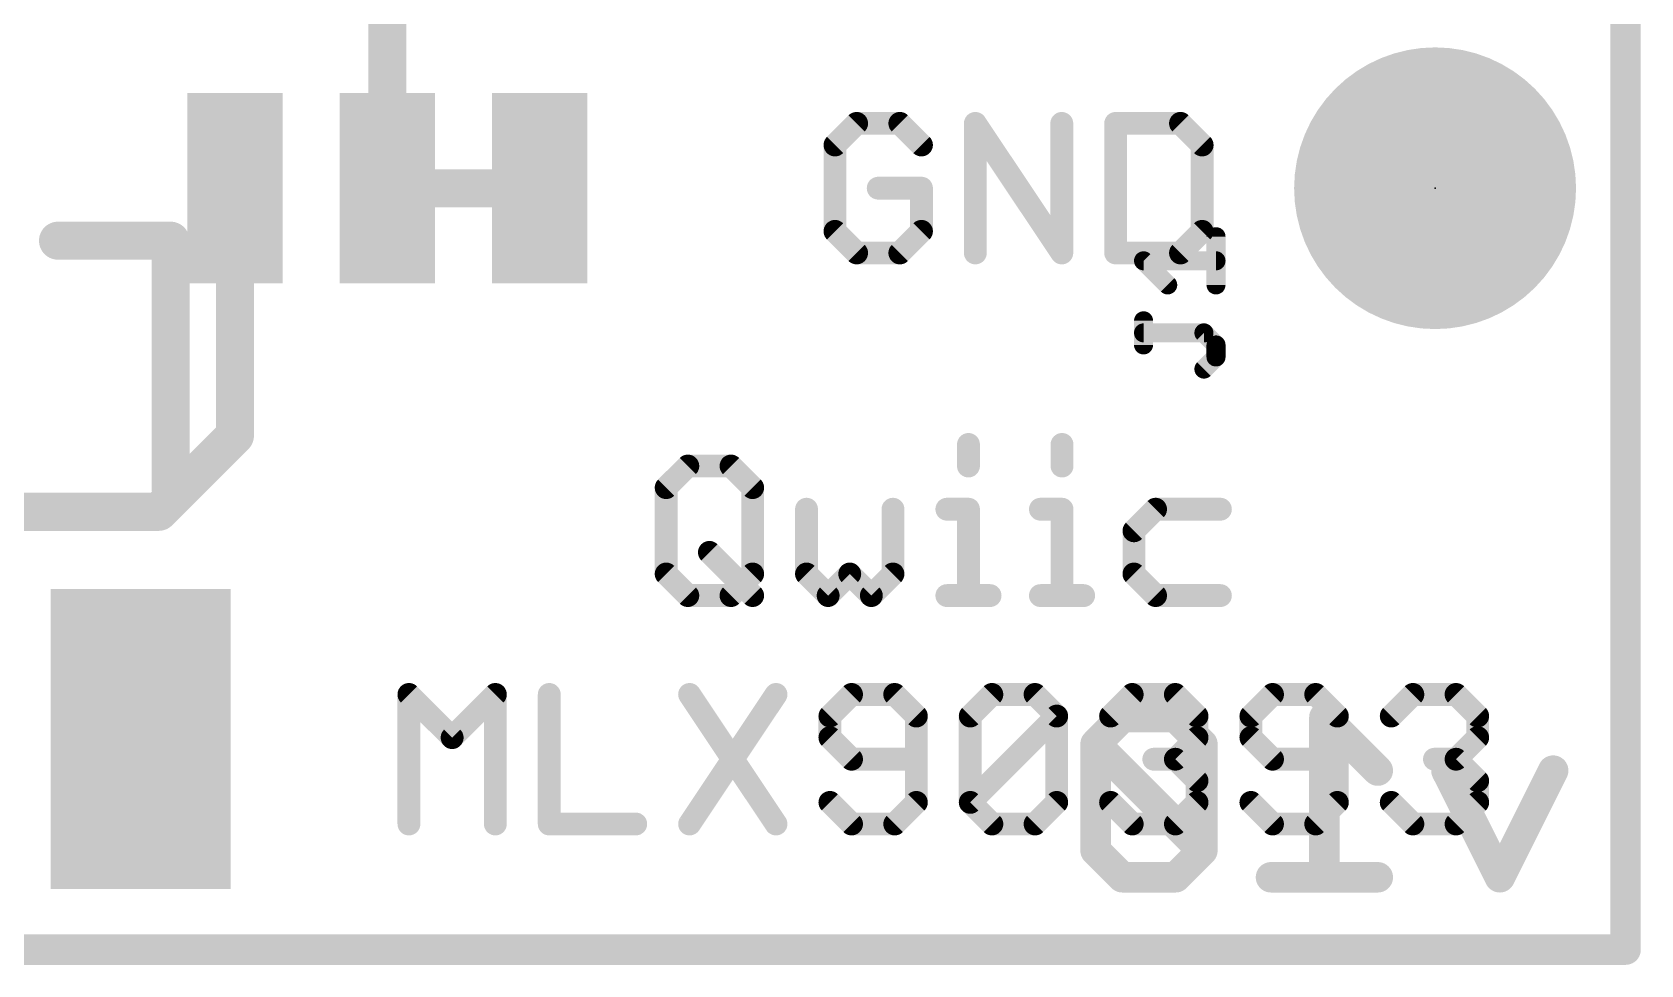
# Model space of a CAD drawing. Extents: x -21 to 25.5, y -12.7 to 25.5.
# Drawn here: x 14.78 to 25.5, y -0.1 to 6.12 of the extents above; entities that cross this region are included whole.
import ezdxf

# ---------------------------------------------------------------- set-up
doc = ezdxf.new("R2010")
doc.units = 0
for name, color, linetype in [('1', 12, 'CONTINUOUS'), ('16', 132, 'CONTINUOUS'), ('17', 110, 'CONTINUOUS'), ('20', 53, 'CONTINUOUS'), ('21', 41, 'CONTINUOUS'), ('23', 53, 'CONTINUOUS'), ('25', 253, 'CONTINUOUS')]:
    doc.layers.add(name, color=color, linetype=linetype)

# ---------------------------------------------------------------- blocks, each defined once
blk = doc.blocks.new('ROUNDP')
at = {"const_width": 0.5}
blk.add_lwpolyline([(0, -0.25, 1), (0, 0.25, 1), (0, -0.25)], format="xyb", dxfattribs=at)
blk = doc.blocks.new('RECT')
blk.add_solid([(-0.5, -0.5), (0.5, -0.5), (-0.5, 0.5), (0.5, 0.5)])

msp = doc.modelspace()

# ---------------------------------------------------------------- linework, layer by layer
at = {"layer": '1', "const_width": 0.2032}
for points in [[(25.4, 0), (25.4, 25.4)], [(0, 0), (25.4, 0)]]:
    msp.add_lwpolyline(points, dxfattribs=at)
at = {"layer": '1', "const_width": 0.1016}
for points in [[(25.3492, 0, 1), (25.4508, 0)], [(25.4, -0.0508, 1), (25.4, 0.0508)]]:
    msp.add_lwpolyline(points, format="xyb", dxfattribs=at)
at = {"layer": '16'}
for points, const_width in [([(25.4, 0), (25.4, 25.4)], 0.2032), ([(17.145, 5.08), (17.145, 6.35)], 0.254), ([(16.129, 5.08), (16.129, 3.429)], 0.254), ([(17.145, 5.08), (18.161, 5.08)], 0.254), ([(17.145, 5.08), (18.161, 5.08)], 0.254), ([(18.161, 5.08), (18.288, 5.08)], 0.254), ([(18.288, 5.08), (18.161, 4.953)], 0.254), ([(16.129, 3.429), (15.621, 2.921)], 0.254), ([(15.621, 2.921), (7.747, 2.921)], 0.254), ([(22.0448, 1.5503), (21.8668, 1.3724)], 0.2032), ([(22.4007, 1.5503), (22.0448, 1.5503)], 0.2032), ([(22.5786, 1.3724), (22.4007, 1.5503)], 0.2032), ([(23.748, 1.1944), (23.3921, 1.5503)], 0.2032), ([(23.3921, 1.5503), (23.3921, 0.4826)], 0.2032), ([(21.8668, 1.3724), (21.8668, 0.6606)], 0.2032), ([(22.5786, 0.6606), (21.8668, 1.3724)], 0.2032), ([(22.5786, 0.6606), (22.5786, 1.3724)], 0.2032), ([(24.5615, 0.4826), (24.2056, 1.1944)], 0.2032), ([(24.9174, 1.1944), (24.5615, 0.4826)], 0.2032), ([(21.8668, 0.6606), (22.0448, 0.4826)], 0.2032), ([(22.4007, 0.4826), (22.5786, 0.6606)], 0.2032), ([(22.0448, 0.4826), (22.4007, 0.4826)], 0.2032), ([(23.748, 0.4826), (23.0362, 0.4826)], 0.2032), ([(0, 0), (25.4, 0)], 0.2032)]:
    msp.add_lwpolyline(points, dxfattribs=dict(at, const_width=const_width))
for points, const_width in [([(16.1925, 5.08, 1), (16.0655, 5.08)], 0.127), ([(17.145, 5.1435, 1), (17.145, 5.0165)], 0.127), ([(17.145, 5.1435, 1), (17.145, 5.0165)], 0.127), ([(18.161, 5.1435, 1), (18.161, 5.0165)], 0.127), ([(18.161, 5.0165, 1), (18.161, 5.1435)], 0.127), ([(18.161, 5.0165, 1), (18.161, 5.1435)], 0.127), ([(18.3329, 5.0351, 1), (18.2431, 5.1249)], 0.127), ([(18.288, 5.0165, 1), (18.288, 5.1435)], 0.127), ([(17.0815, 5.08, 1), (17.2085, 5.08)], 0.127), ([(18.1161, 4.9979, 1), (18.2059, 4.9081)], 0.127), ([(16.1739, 3.3841, 1), (16.0841, 3.4739)], 0.127), ([(16.0655, 3.429, 1), (16.1925, 3.429)], 0.127), ([(15.5761, 2.9659, 1), (15.6659, 2.8761)], 0.127), ([(15.621, 2.8575, 1), (15.621, 2.9845)], 0.127), ([(22.0448, 1.6011, 1), (22.0448, 1.4995)], 0.1016), ([(22.0807, 1.5144, 1), (22.0088, 1.5862)], 0.1016), ([(22.4366, 1.5862, 1), (22.3647, 1.5144)], 0.1016), ([(22.4007, 1.4995, 1), (22.4007, 1.6011)], 0.1016), ([(23.428, 1.5862, 1), (23.3562, 1.5144)], 0.1016), ([(23.4429, 1.5503, 1), (23.3413, 1.5503)], 0.1016), ([(21.9176, 1.3724, 1), (21.816, 1.3724)], 0.1016), ([(21.9027, 1.4083, 1), (21.8309, 1.3364)], 0.1016), ([(21.8309, 1.4083, 1), (21.9027, 1.3364)], 0.1016), ([(22.6294, 1.3724, 1), (22.5278, 1.3724)], 0.1016), ([(22.5427, 1.3364, 1), (22.6145, 1.4083)], 0.1016), ([(24.251, 1.2171, 1), (24.1602, 1.1717)], 0.1016), ([(24.9628, 1.1717, 1), (24.872, 1.2171)], 0.1016), ([(23.7121, 1.1585, 1), (23.7839, 1.2303)], 0.1016), ([(21.9027, 0.6965, 1), (21.8309, 0.6246)], 0.1016), ([(22.6145, 0.6246, 1), (22.5427, 0.6965)], 0.1016), ([(21.816, 0.6606, 1), (21.9176, 0.6606)], 0.1016), ([(22.5278, 0.6606, 1), (22.6294, 0.6606)], 0.1016), ([(22.5427, 0.6246, 1), (22.6145, 0.6965)], 0.1016), ([(22.0448, 0.5334, 1), (22.0448, 0.4318)], 0.1016), ([(22.0088, 0.4467, 1), (22.0807, 0.5185)], 0.1016), ([(22.3647, 0.5185, 1), (22.4366, 0.4467)], 0.1016), ([(22.4007, 0.4318, 1), (22.4007, 0.5334)], 0.1016), ([(23.0362, 0.5334, 1), (23.0362, 0.4318)], 0.1016), ([(23.748, 0.4318, 1), (23.748, 0.5334)], 0.1016), ([(24.5161, 0.5053, 1), (24.6069, 0.4599)], 0.1016), ([(24.5161, 0.4599, 1), (24.6069, 0.5053)], 0.1016), ([(23.3413, 0.4826, 1), (23.4429, 0.4826)], 0.1016), ([(25.3492, 0, 1), (25.4508, 0)], 0.1016), ([(25.4, -0.0508, 1), (25.4, 0.0508)], 0.1016)]:
    msp.add_lwpolyline(points, format="xyb", dxfattribs=dict(at, const_width=const_width))
at = {"layer": '20', "const_width": 0.2032}
for points in [[(25.4, 25.4), (25.4, 0)], [(25.4, 0), (0, 0)]]:
    msp.add_lwpolyline(points, dxfattribs=at)
at = {"layer": '20', "const_width": 0.1016}
for points in [[(25.3492, 0, 1), (25.4508, 0)], [(25.4, -0.0508, 1), (25.4, 0.0508)]]:
    msp.add_lwpolyline(points, format="xyb", dxfattribs=at)
at = {"layer": '21'}
for points, const_width in [([(20.2737, 5.5125), (20.1296, 5.3685)], 0.1524), ([(20.5618, 5.5125), (20.2737, 5.5125)], 0.1524), ([(20.7059, 5.3685), (20.5618, 5.5125)], 0.1524), ([(21.0652, 4.6482), (21.0652, 5.5125)], 0.1524), ([(21.0652, 5.5125), (21.6414, 4.6482)], 0.1524), ([(21.6414, 4.6482), (21.6414, 5.5125)], 0.1524), ([(22.0007, 5.5125), (22.0007, 4.6482)], 0.1524), ([(22.4329, 5.5125), (22.0007, 5.5125)], 0.1524), ([(22.5769, 5.3685), (22.4329, 5.5125)], 0.1524), ([(20.1296, 5.3685), (20.1296, 4.7923)], 0.1524), ([(22.5769, 4.7923), (22.5769, 5.3685)], 0.1524), ([(20.7059, 5.0804), (20.4178, 5.0804)], 0.1524), ([(20.7059, 4.7923), (20.7059, 5.0804)], 0.1524), ([(14.95, 4.73), (15.7, 4.73)], 0.254), ([(15.7, 4.73), (15.7, 3.08)], 0.254), ([(20.1296, 4.7923), (20.2737, 4.6482)], 0.1524), ([(20.5618, 4.6482), (20.7059, 4.7923)], 0.1524), ([(22.4329, 4.6482), (22.5769, 4.7923)], 0.1524), ([(20.2737, 4.6482), (20.5618, 4.6482)], 0.1524), ([(22.0007, 4.6482), (22.4329, 4.6482)], 0.1524), ([(21.0193, 3.3706), (21.0193, 3.2265)], 0.1524), ([(21.643, 3.3706), (21.643, 3.2265)], 0.1524), ([(19.0042, 3.0825), (19.1483, 3.2265)], 0.1524), ([(19.1483, 3.2265), (19.4364, 3.2265)], 0.1524), ([(19.4364, 3.2265), (19.5805, 3.0825)], 0.1524), ([(19.0042, 2.5063), (19.0042, 3.0825)], 0.1524), ([(19.5805, 3.0825), (19.5805, 2.5063)], 0.1524), ([(19.9398, 2.9384), (19.9398, 2.5063)], 0.1524), ([(20.516, 2.5063), (20.516, 2.9384)], 0.1524), ([(20.8753, 2.9384), (21.0193, 2.9384)], 0.1524), ([(21.0193, 2.9384), (21.0193, 2.3622)], 0.1524), ([(21.499, 2.9384), (21.643, 2.9384)], 0.1524), ([(21.643, 2.9384), (21.643, 2.3622)], 0.1524), ([(22.2667, 2.9384), (22.1226, 2.7944)], 0.1524), ([(22.6989, 2.9384), (22.2667, 2.9384)], 0.1524), ([(22.1226, 2.7944), (22.1226, 2.5063)], 0.1524), ([(19.2924, 2.6503), (19.5805, 2.3622)], 0.1524), ([(19.1483, 2.3622), (19.0042, 2.5063)], 0.1524), ([(19.5805, 2.5063), (19.4364, 2.3622)], 0.1524), ([(19.9398, 2.5063), (20.0838, 2.3622)], 0.1524), ([(20.0838, 2.3622), (20.2279, 2.5063)], 0.1524), ([(20.2279, 2.5063), (20.3719, 2.3622)], 0.1524), ([(20.3719, 2.3622), (20.516, 2.5063)], 0.1524), ([(22.1226, 2.5063), (22.2667, 2.3622)], 0.1524), ([(19.4364, 2.3622), (19.1483, 2.3622)], 0.1524), ([(20.8753, 2.3622), (21.1634, 2.3622)], 0.1524), ([(21.499, 2.3622), (21.7871, 2.3622)], 0.1524), ([(22.2667, 2.3622), (22.6989, 2.3622)], 0.1524), ([(17.2891, 0.8382), (17.2891, 1.7025)], 0.1524), ([(17.2891, 1.7025), (17.5772, 1.4144)], 0.1524), ([(17.5772, 1.4144), (17.8653, 1.7025)], 0.1524), ([(17.8653, 1.7025), (17.8653, 0.8382)], 0.1524), ([(18.2246, 1.7025), (18.2246, 0.8382)], 0.1524), ([(19.1602, 1.7025), (19.7364, 0.8382)], 0.1524), ([(19.7364, 1.7025), (19.1602, 0.8382)], 0.1524), ([(20.2397, 1.7025), (20.0957, 1.5585)], 0.1524), ([(20.5278, 1.7025), (20.2397, 1.7025)], 0.1524), ([(20.6719, 1.5585), (20.5278, 1.7025)], 0.1524), ([(21.0312, 1.5585), (21.1753, 1.7025)], 0.1524), ([(21.1753, 1.7025), (21.4634, 1.7025)], 0.1524), ([(21.4634, 1.7025), (21.6074, 1.5585)], 0.1524), ([(21.9667, 1.5585), (22.1108, 1.7025)], 0.1524), ([(22.1108, 1.7025), (22.3989, 1.7025)], 0.1524), ([(22.3989, 1.7025), (22.5429, 1.5585)], 0.1524), ([(23.0463, 1.7025), (22.9022, 1.5585)], 0.1524), ([(23.3344, 1.7025), (23.0463, 1.7025)], 0.1524), ([(23.4785, 1.5585), (23.3344, 1.7025)], 0.1524), ([(23.8378, 1.5585), (23.9818, 1.7025)], 0.1524), ([(23.9818, 1.7025), (24.2699, 1.7025)], 0.1524), ([(24.2699, 1.7025), (24.414, 1.5585)], 0.1524), ([(20.0957, 1.5585), (20.0957, 1.4144)], 0.1524), ([(20.6719, 0.9823), (20.6719, 1.5585)], 0.1524), ([(21.0312, 0.9823), (21.0312, 1.5585)], 0.1524), ([(21.0312, 0.9823), (21.6074, 1.5585)], 0.1524), ([(21.6074, 1.5585), (21.6074, 0.9823)], 0.1524), ([(22.5429, 1.5585), (22.5429, 1.4144)], 0.1524), ([(22.9022, 1.5585), (22.9022, 1.4144)], 0.1524), ([(23.4785, 0.9823), (23.4785, 1.5585)], 0.1524), ([(24.414, 1.5585), (24.414, 1.4144)], 0.1524), ([(20.0957, 1.4144), (20.2397, 1.2704)], 0.1524), ([(22.5429, 1.4144), (22.3989, 1.2704)], 0.1524), ([(22.9022, 1.4144), (23.0463, 1.2704)], 0.1524), ([(24.414, 1.4144), (24.2699, 1.2704)], 0.1524), ([(20.2397, 1.2704), (20.6719, 1.2704)], 0.1524), ([(22.3989, 1.2704), (22.2548, 1.2704)], 0.1524), ([(22.3989, 1.2704), (22.5429, 1.1263)], 0.1524), ([(23.0463, 1.2704), (23.4785, 1.2704)], 0.1524), ([(24.2699, 1.2704), (24.1259, 1.2704)], 0.1524), ([(24.2699, 1.2704), (24.414, 1.1263)], 0.1524), ([(22.5429, 1.1263), (22.5429, 0.9823)], 0.1524), ([(24.414, 1.1263), (24.414, 0.9823)], 0.1524), ([(20.0957, 0.9823), (20.2397, 0.8382)], 0.1524), ([(20.5278, 0.8382), (20.6719, 0.9823)], 0.1524), ([(21.1753, 0.8382), (21.0312, 0.9823)], 0.1524), ([(21.6074, 0.9823), (21.4634, 0.8382)], 0.1524), ([(22.1108, 0.8382), (21.9667, 0.9823)], 0.1524), ([(22.5429, 0.9823), (22.3989, 0.8382)], 0.1524), ([(22.9022, 0.9823), (23.0463, 0.8382)], 0.1524), ([(23.3344, 0.8382), (23.4785, 0.9823)], 0.1524), ([(23.9818, 0.8382), (23.8378, 0.9823)], 0.1524), ([(24.414, 0.9823), (24.2699, 0.8382)], 0.1524), ([(18.2246, 0.8382), (18.8009, 0.8382)], 0.1524), ([(20.2397, 0.8382), (20.5278, 0.8382)], 0.1524), ([(21.4634, 0.8382), (21.1753, 0.8382)], 0.1524), ([(22.3989, 0.8382), (22.1108, 0.8382)], 0.1524), ([(23.0463, 0.8382), (23.3344, 0.8382)], 0.1524), ([(24.2699, 0.8382), (23.9818, 0.8382)], 0.1524)]:
    msp.add_lwpolyline(points, dxfattribs=dict(at, const_width=const_width))
for points, const_width in [([(20.2737, 5.5506, 1), (20.2737, 5.4744)], 0.0762), ([(20.3006, 5.4856, 1), (20.2468, 5.5395)], 0.0762), ([(20.5888, 5.5395, 1), (20.5349, 5.4856)], 0.0762), ([(20.5618, 5.4744, 1), (20.5618, 5.5506)], 0.0762), ([(21.0969, 5.5337, 1), (21.0335, 5.4914)], 0.0762), ([(21.1033, 5.5125, 1), (21.0271, 5.5125)], 0.0762), ([(21.6795, 5.5125, 1), (21.6033, 5.5125)], 0.0762), ([(22.0388, 5.5125, 1), (21.9626, 5.5125)], 0.0762), ([(22.0007, 5.5506, 1), (22.0007, 5.4744)], 0.0762), ([(22.4598, 5.5395, 1), (22.4059, 5.4856)], 0.0762), ([(22.4329, 5.4744, 1), (22.4329, 5.5506)], 0.0762), ([(20.1677, 5.3685, 1), (20.0915, 5.3685)], 0.0762), ([(20.1027, 5.3954, 1), (20.1566, 5.3415)], 0.0762), ([(20.6789, 5.3415, 1), (20.7328, 5.3954)], 0.0762), ([(22.615, 5.3685, 1), (22.5388, 5.3685)], 0.0762), ([(22.55, 5.3415, 1), (22.6038, 5.3954)], 0.0762), ([(20.4178, 5.1185, 1), (20.4178, 5.0423)], 0.0762), ([(20.744, 5.0804, 1), (20.6678, 5.0804)], 0.0762), ([(20.7059, 5.0423, 1), (20.7059, 5.1185)], 0.0762), ([(14.95, 4.7935, 1), (14.95, 4.6665)], 0.127), ([(15.7635, 4.73, 1), (15.6365, 4.73)], 0.127), ([(15.7, 4.6665, 1), (15.7, 4.7935)], 0.127), ([(20.1566, 4.8192, 1), (20.1027, 4.7653)], 0.0762), ([(20.0915, 4.7923, 1), (20.1677, 4.7923)], 0.0762), ([(20.6678, 4.7923, 1), (20.744, 4.7923)], 0.0762), ([(20.7328, 4.7653, 1), (20.6789, 4.8192)], 0.0762), ([(22.5388, 4.7923, 1), (22.615, 4.7923)], 0.0762), ([(22.6038, 4.7653, 1), (22.55, 4.8192)], 0.0762), ([(20.2737, 4.6863, 1), (20.2737, 4.6101)], 0.0762), ([(20.5618, 4.6101, 1), (20.5618, 4.6863)], 0.0762), ([(22.0007, 4.6863, 1), (22.0007, 4.6101)], 0.0762), ([(22.4329, 4.6101, 1), (22.4329, 4.6863)], 0.0762), ([(20.2468, 4.6213, 1), (20.3006, 4.6751)], 0.0762), ([(20.5349, 4.6751, 1), (20.5888, 4.6213)], 0.0762), ([(21.0271, 4.6482, 1), (21.1033, 4.6482)], 0.0762), ([(21.6033, 4.6482, 1), (21.6795, 4.6482)], 0.0762), ([(21.6097, 4.6271, 1), (21.6731, 4.6693)], 0.0762), ([(21.9626, 4.6482, 1), (22.0388, 4.6482)], 0.0762), ([(22.4059, 4.6751, 1), (22.4598, 4.6213)], 0.0762), ([(21.0574, 3.3706, 1), (20.9812, 3.3706)], 0.0762), ([(21.6811, 3.3706, 1), (21.6049, 3.3706)], 0.0762), ([(19.1483, 3.2646, 1), (19.1483, 3.1884)], 0.0762), ([(19.1752, 3.1996, 1), (19.1214, 3.2535)], 0.0762), ([(19.4634, 3.2535, 1), (19.4095, 3.1996)], 0.0762), ([(19.4364, 3.1884, 1), (19.4364, 3.2646)], 0.0762), ([(20.9812, 3.2265, 1), (21.0574, 3.2265)], 0.0762), ([(21.6049, 3.2265, 1), (21.6811, 3.2265)], 0.0762), ([(15.6365, 3.08, 1), (15.7635, 3.08)], 0.127), ([(19.0423, 3.0825, 1), (18.9661, 3.0825)], 0.0762), ([(18.9773, 3.1094, 1), (19.0312, 3.0555)], 0.0762), ([(19.6186, 3.0825, 1), (19.5424, 3.0825)], 0.0762), ([(19.5535, 3.0555, 1), (19.6074, 3.1094)], 0.0762), ([(19.9779, 2.9384, 1), (19.9017, 2.9384)], 0.0762), ([(20.5541, 2.9384, 1), (20.4779, 2.9384)], 0.0762), ([(20.8753, 2.9765, 1), (20.8753, 2.9003)], 0.0762), ([(21.0574, 2.9384, 1), (20.9812, 2.9384)], 0.0762), ([(21.0193, 2.9003, 1), (21.0193, 2.9765)], 0.0762), ([(21.499, 2.9765, 1), (21.499, 2.9003)], 0.0762), ([(21.6811, 2.9384, 1), (21.6049, 2.9384)], 0.0762), ([(21.643, 2.9003, 1), (21.643, 2.9765)], 0.0762), ([(22.2667, 2.9765, 1), (22.2667, 2.9003)], 0.0762), ([(22.2936, 2.9115, 1), (22.2397, 2.9654)], 0.0762), ([(22.6989, 2.9003, 1), (22.6989, 2.9765)], 0.0762), ([(22.1607, 2.7944, 1), (22.0845, 2.7944)], 0.0762), ([(22.0957, 2.8213, 1), (22.1496, 2.7674)], 0.0762), ([(19.3193, 2.6773, 1), (19.2654, 2.6234)], 0.0762), ([(19.0312, 2.5332, 1), (18.9773, 2.4793)], 0.0762), ([(19.6074, 2.4793, 1), (19.5535, 2.5332)], 0.0762), ([(19.9667, 2.5332, 1), (19.9128, 2.4793)], 0.0762), ([(20.2548, 2.5332, 1), (20.2009, 2.4793)], 0.0762), ([(20.2548, 2.4793, 1), (20.2009, 2.5332)], 0.0762), ([(20.5429, 2.4793, 1), (20.489, 2.5332)], 0.0762), ([(22.1496, 2.5332, 1), (22.0957, 2.4793)], 0.0762), ([(18.9661, 2.5063, 1), (19.0423, 2.5063)], 0.0762), ([(19.5424, 2.5063, 1), (19.6186, 2.5063)], 0.0762), ([(19.9017, 2.5063, 1), (19.9779, 2.5063)], 0.0762), ([(20.4779, 2.5063, 1), (20.5541, 2.5063)], 0.0762), ([(22.0845, 2.5063, 1), (22.1607, 2.5063)], 0.0762), ([(19.1483, 2.4003, 1), (19.1483, 2.3241)], 0.0762), ([(19.1214, 2.3353, 1), (19.1752, 2.3891)], 0.0762), ([(19.4095, 2.3891, 1), (19.4634, 2.3353)], 0.0762), ([(19.4364, 2.3241, 1), (19.4364, 2.4003)], 0.0762), ([(19.5535, 2.3353, 1), (19.6074, 2.3891)], 0.0762), ([(20.0569, 2.3891, 1), (20.1108, 2.3353)], 0.0762), ([(20.0569, 2.3353, 1), (20.1108, 2.3891)], 0.0762), ([(20.345, 2.3891, 1), (20.3989, 2.3353)], 0.0762), ([(20.345, 2.3353, 1), (20.3989, 2.3891)], 0.0762), ([(20.8753, 2.4003, 1), (20.8753, 2.3241)], 0.0762), ([(20.9812, 2.3622, 1), (21.0574, 2.3622)], 0.0762), ([(21.1634, 2.3241, 1), (21.1634, 2.4003)], 0.0762), ([(21.499, 2.4003, 1), (21.499, 2.3241)], 0.0762), ([(21.6049, 2.3622, 1), (21.6811, 2.3622)], 0.0762), ([(21.7871, 2.3241, 1), (21.7871, 2.4003)], 0.0762), ([(22.2667, 2.4003, 1), (22.2667, 2.3241)], 0.0762), ([(22.2397, 2.3353, 1), (22.2936, 2.3891)], 0.0762), ([(22.6989, 2.3241, 1), (22.6989, 2.4003)], 0.0762), ([(17.3161, 1.7295, 1), (17.2622, 1.6756)], 0.0762), ([(17.3272, 1.7025, 1), (17.251, 1.7025)], 0.0762), ([(17.9034, 1.7025, 1), (17.8272, 1.7025)], 0.0762), ([(17.8923, 1.6756, 1), (17.8384, 1.7295)], 0.0762), ([(18.2627, 1.7025, 1), (18.1865, 1.7025)], 0.0762), ([(19.1919, 1.7237, 1), (19.1285, 1.6814)], 0.0762), ([(19.7681, 1.6814, 1), (19.7047, 1.7237)], 0.0762), ([(20.2397, 1.7406, 1), (20.2397, 1.6644)], 0.0762), ([(20.2667, 1.6756, 1), (20.2128, 1.7295)], 0.0762), ([(20.5548, 1.7295, 1), (20.5009, 1.6756)], 0.0762), ([(20.5278, 1.6644, 1), (20.5278, 1.7406)], 0.0762), ([(21.1753, 1.7406, 1), (21.1753, 1.6644)], 0.0762), ([(21.2022, 1.6756, 1), (21.1483, 1.7295)], 0.0762), ([(21.4903, 1.7295, 1), (21.4364, 1.6756)], 0.0762), ([(21.4634, 1.6644, 1), (21.4634, 1.7406)], 0.0762), ([(22.1108, 1.7406, 1), (22.1108, 1.6644)], 0.0762), ([(22.1377, 1.6756, 1), (22.0838, 1.7295)], 0.0762), ([(22.4258, 1.7295, 1), (22.3719, 1.6756)], 0.0762), ([(22.3989, 1.6644, 1), (22.3989, 1.7406)], 0.0762), ([(23.0463, 1.7406, 1), (23.0463, 1.6644)], 0.0762), ([(23.0732, 1.6756, 1), (23.0193, 1.7295)], 0.0762), ([(23.3613, 1.7295, 1), (23.3075, 1.6756)], 0.0762), ([(23.3344, 1.6644, 1), (23.3344, 1.7406)], 0.0762), ([(23.9818, 1.7406, 1), (23.9818, 1.6644)], 0.0762), ([(24.0088, 1.6756, 1), (23.9549, 1.7295)], 0.0762), ([(24.2969, 1.7295, 1), (24.243, 1.6756)], 0.0762), ([(24.2699, 1.6644, 1), (24.2699, 1.7406)], 0.0762), ([(20.0687, 1.5854, 1), (20.1226, 1.5315)], 0.0762), ([(20.1338, 1.5585, 1), (20.0576, 1.5585)], 0.0762), ([(20.71, 1.5585, 1), (20.6338, 1.5585)], 0.0762), ([(20.645, 1.5315, 1), (20.6988, 1.5854)], 0.0762), ([(21.0693, 1.5585, 1), (20.9931, 1.5585)], 0.0762), ([(21.0043, 1.5854, 1), (21.0581, 1.5315)], 0.0762), ([(21.6455, 1.5585, 1), (21.5693, 1.5585)], 0.0762), ([(21.6344, 1.5315, 1), (21.5805, 1.5854)], 0.0762), ([(21.5805, 1.5315, 1), (21.6344, 1.5854)], 0.0762), ([(21.9398, 1.5854, 1), (21.9937, 1.5315)], 0.0762), ([(22.581, 1.5585, 1), (22.5048, 1.5585)], 0.0762), ([(22.516, 1.5315, 1), (22.5699, 1.5854)], 0.0762), ([(22.9403, 1.5585, 1), (22.8641, 1.5585)], 0.0762), ([(22.8753, 1.5854, 1), (22.9292, 1.5315)], 0.0762), ([(23.5166, 1.5585, 1), (23.4404, 1.5585)], 0.0762), ([(23.4515, 1.5315, 1), (23.5054, 1.5854)], 0.0762), ([(23.8108, 1.5854, 1), (23.8647, 1.5315)], 0.0762), ([(24.4521, 1.5585, 1), (24.3759, 1.5585)], 0.0762), ([(24.387, 1.5315, 1), (24.4409, 1.5854)], 0.0762), ([(17.5503, 1.4414, 1), (17.6042, 1.3875)], 0.0762), ([(17.5503, 1.3875, 1), (17.6042, 1.4414)], 0.0762), ([(20.1226, 1.4414, 1), (20.0687, 1.3875)], 0.0762), ([(20.0576, 1.4144, 1), (20.1338, 1.4144)], 0.0762), ([(22.5048, 1.4144, 1), (22.581, 1.4144)], 0.0762), ([(22.5699, 1.3875, 1), (22.516, 1.4414)], 0.0762), ([(22.9292, 1.4414, 1), (22.8753, 1.3875)], 0.0762), ([(22.8641, 1.4144, 1), (22.9403, 1.4144)], 0.0762), ([(24.3759, 1.4144, 1), (24.4521, 1.4144)], 0.0762), ([(24.4409, 1.3875, 1), (24.387, 1.4414)], 0.0762), ([(20.2397, 1.3085, 1), (20.2397, 1.2323)], 0.0762), ([(20.2128, 1.2434, 1), (20.2667, 1.2973)], 0.0762), ([(20.6719, 1.2323, 1), (20.6719, 1.3085)], 0.0762), ([(22.2548, 1.3085, 1), (22.2548, 1.2323)], 0.0762), ([(22.4258, 1.2973, 1), (22.3719, 1.2434)], 0.0762), ([(22.3719, 1.2973, 1), (22.4258, 1.2434)], 0.0762), ([(22.3989, 1.2323, 1), (22.3989, 1.3085)], 0.0762), ([(23.0463, 1.3085, 1), (23.0463, 1.2323)], 0.0762), ([(23.0193, 1.2434, 1), (23.0732, 1.2973)], 0.0762), ([(23.4785, 1.2323, 1), (23.4785, 1.3085)], 0.0762), ([(24.1259, 1.3085, 1), (24.1259, 1.2323)], 0.0762), ([(24.2969, 1.2973, 1), (24.243, 1.2434)], 0.0762), ([(24.243, 1.2973, 1), (24.2969, 1.2434)], 0.0762), ([(24.2699, 1.2323, 1), (24.2699, 1.3085)], 0.0762), ([(22.581, 1.1263, 1), (22.5048, 1.1263)], 0.0762), ([(22.516, 1.0994, 1), (22.5699, 1.1533)], 0.0762), ([(24.4521, 1.1263, 1), (24.3759, 1.1263)], 0.0762), ([(24.387, 1.0994, 1), (24.4409, 1.1533)], 0.0762), ([(20.1226, 1.0092, 1), (20.0687, 0.9553)], 0.0762), ([(20.6338, 0.9823, 1), (20.71, 0.9823)], 0.0762), ([(20.6988, 0.9553, 1), (20.645, 1.0092)], 0.0762), ([(21.0581, 1.0092, 1), (21.0043, 0.9553)], 0.0762), ([(21.0043, 1.0092, 1), (21.0581, 0.9553)], 0.0762), ([(20.9931, 0.9823, 1), (21.0693, 0.9823)], 0.0762), ([(21.5693, 0.9823, 1), (21.6455, 0.9823)], 0.0762), ([(21.6344, 0.9553, 1), (21.5805, 1.0092)], 0.0762), ([(21.9937, 1.0092, 1), (21.9398, 0.9553)], 0.0762), ([(22.5048, 0.9823, 1), (22.581, 0.9823)], 0.0762), ([(22.5699, 0.9553, 1), (22.516, 1.0092)], 0.0762), ([(22.9292, 1.0092, 1), (22.8753, 0.9553)], 0.0762), ([(23.4404, 0.9823, 1), (23.5166, 0.9823)], 0.0762), ([(23.5054, 0.9553, 1), (23.4515, 1.0092)], 0.0762), ([(23.8647, 1.0092, 1), (23.8108, 0.9553)], 0.0762), ([(24.3759, 0.9823, 1), (24.4521, 0.9823)], 0.0762), ([(24.4409, 0.9553, 1), (24.387, 1.0092)], 0.0762), ([(17.251, 0.8382, 1), (17.3272, 0.8382)], 0.0762), ([(17.8272, 0.8382, 1), (17.9034, 0.8382)], 0.0762), ([(18.2246, 0.8763, 1), (18.2246, 0.8001)], 0.0762), ([(18.1865, 0.8382, 1), (18.2627, 0.8382)], 0.0762), ([(18.8009, 0.8001, 1), (18.8009, 0.8763)], 0.0762), ([(19.1285, 0.8593, 1), (19.1919, 0.8171)], 0.0762), ([(19.7047, 0.8171, 1), (19.7681, 0.8593)], 0.0762), ([(20.2397, 0.8763, 1), (20.2397, 0.8001)], 0.0762), ([(20.2128, 0.8113, 1), (20.2667, 0.8651)], 0.0762), ([(20.5009, 0.8651, 1), (20.5548, 0.8113)], 0.0762), ([(20.5278, 0.8001, 1), (20.5278, 0.8763)], 0.0762), ([(21.1753, 0.8763, 1), (21.1753, 0.8001)], 0.0762), ([(21.1483, 0.8113, 1), (21.2022, 0.8651)], 0.0762), ([(21.4364, 0.8651, 1), (21.4903, 0.8113)], 0.0762), ([(21.4634, 0.8001, 1), (21.4634, 0.8763)], 0.0762), ([(22.1108, 0.8763, 1), (22.1108, 0.8001)], 0.0762), ([(22.0838, 0.8113, 1), (22.1377, 0.8651)], 0.0762), ([(22.3719, 0.8651, 1), (22.4258, 0.8113)], 0.0762), ([(22.3989, 0.8001, 1), (22.3989, 0.8763)], 0.0762), ([(23.0463, 0.8763, 1), (23.0463, 0.8001)], 0.0762), ([(23.0193, 0.8113, 1), (23.0732, 0.8651)], 0.0762), ([(23.3075, 0.8651, 1), (23.3613, 0.8113)], 0.0762), ([(23.3344, 0.8001, 1), (23.3344, 0.8763)], 0.0762), ([(23.9818, 0.8763, 1), (23.9818, 0.8001)], 0.0762), ([(23.9549, 0.8113, 1), (24.0088, 0.8651)], 0.0762), ([(24.243, 0.8651, 1), (24.2969, 0.8113)], 0.0762), ([(24.2699, 0.8001, 1), (24.2699, 0.8763)], 0.0762)]:
    msp.add_lwpolyline(points, format="xyb", dxfattribs=dict(at, const_width=const_width))
at = {"layer": '23'}
msp.add_point((24.13, 5.08), dxfattribs=at)
at = {"layer": '25', "const_width": 0.127}
for points in [[(22.6695, 4.4348), (22.6695, 4.7568)], [(22.3475, 4.4348), (22.1865, 4.5958)], [(22.1865, 4.5958), (22.6695, 4.5958)], [(22.1865, 4.0345), (22.1865, 4.1955)], [(22.589, 4.115), (22.1865, 4.115)], [(22.6695, 4.0345), (22.589, 4.115)], [(22.6695, 3.954), (22.6695, 4.0345)], [(22.589, 3.8735), (22.6695, 3.954)]]:
    msp.add_lwpolyline(points, dxfattribs=at)
at = {"layer": '25', "const_width": 0.0635}
for points in [[(22.7012, 4.7568, 1), (22.6378, 4.7568)], [(22.1865, 4.6276, 1), (22.1865, 4.5641)], [(22.2089, 4.6183, 1), (22.164, 4.5734)], [(22.6695, 4.5641, 1), (22.6695, 4.6276)], [(22.325, 4.4124, 1), (22.3699, 4.4573)], [(22.6378, 4.4348, 1), (22.7012, 4.4348)], [(22.2182, 4.1955, 1), (22.1547, 4.1955)], [(22.1865, 4.1468, 1), (22.1865, 4.0833)], [(22.6115, 4.1375, 1), (22.5665, 4.0926)], [(22.589, 4.0833, 1), (22.589, 4.1468)], [(22.7012, 4.0345, 1), (22.6378, 4.0345)], [(22.647, 4.0121, 1), (22.692, 4.057)], [(22.1547, 4.0345, 1), (22.2182, 4.0345)], [(22.6378, 3.954, 1), (22.7012, 3.954)], [(22.692, 3.9315, 1), (22.647, 3.9765)], [(22.5665, 3.896, 1), (22.6115, 3.851)]]:
    msp.add_lwpolyline(points, format="xyb", dxfattribs=at)

# ---------------------------------------------------------------- block references
at = {"layer": '1', "xscale": 1.2, "yscale": 2}
msp.add_blockref('RECT', (15.5, 1.405), dxfattribs=at)
at = {"layer": '16', "xscale": 0.635, "yscale": 1.27}
for p in [(16.129, 5.08), (17.145, 5.08), (18.161, 5.08)]:
    msp.add_blockref('RECT', p, dxfattribs=at)
at = {"layer": '17', "xscale": 1.8796, "yscale": 1.8796, "rotation": 180}
msp.add_blockref('ROUNDP', (24.13, 5.08), dxfattribs=at)
msp.add_blockref('ROUNDP', (24.13, 5.08), dxfattribs=at)

doc.saveas('drawing.dxf')
